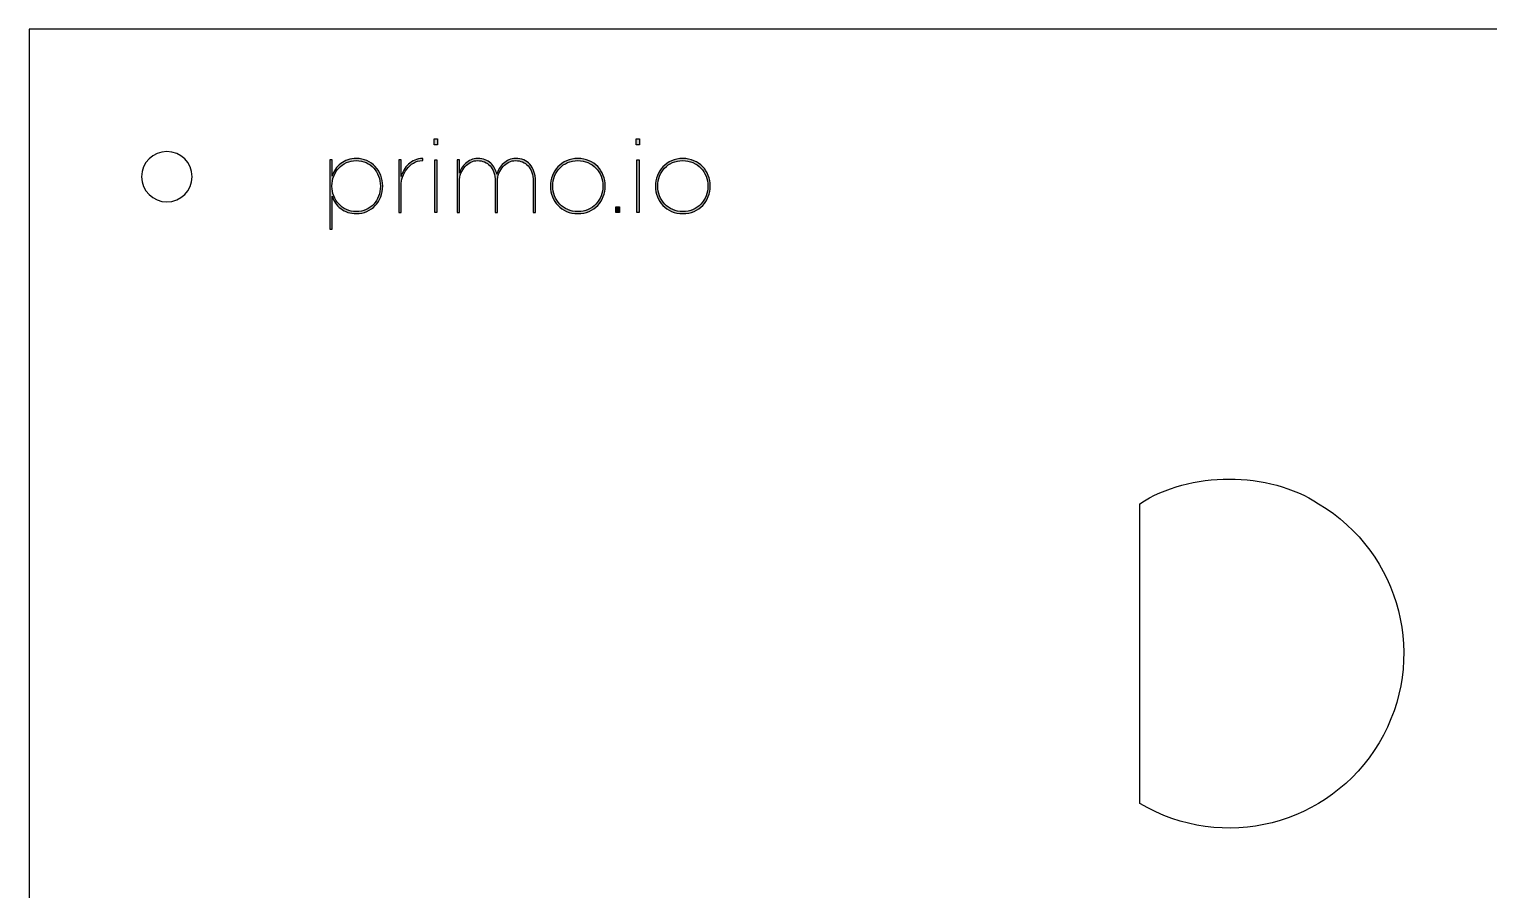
# Model space of a CAD drawing. Extents: x 23 to 691, y -846 to -23.
# Drawn here: x 25.8 to 112.5, y -136.3 to -85.1 of the extents above; entities that cross this region are included whole.
import ezdxf

# ---------------------------------------------------------------- set-up
doc = ezdxf.new("R2010")
doc.units = 0
doc.header["$MEASUREMENT"] = 0
doc.layers.add('CUT', color=7, linetype='CONTINUOUS')
doc.layers.add('ENGRAVE', color=7, linetype='CONTINUOUS')

# ---------------------------------------------------------------- blocks, each defined once
blk = doc.blocks.new('BLOCK_4')
at = {"layer": 'CUT', "color": 5}
blk.add_open_spline([(35.457, -93.852), (35.457, -94.68), (34.786, -95.351), (33.957, -95.351), (33.129, -95.351), (32.457, -94.68), (32.457, -93.852), (32.457, -93.023), (33.129, -92.352), (33.957, -92.352), (34.786, -92.352), (35.457, -93.023), (35.457, -93.852)], degree=3, knots=[0, 0, 0, 0, 1, 1, 1, 2, 2, 2, 3, 3, 3, 4, 4, 4, 4], dxfattribs=at)
blk = doc.blocks.new('BLOCK_3')
at = {"layer": 'CUT', "color": 5}
blk.add_lwpolyline([(355.896, -175.131), (355.896, -85.078), (240.834, -85.078), (240.834, -89.078), (140.833, -89.078), (140.833, -85.078), (25.771, -85.078), (25.771, -175.131), (29.771, -175.131), (29.771, -275.131), (25.771, -275.131), (25.771, -365.184), (140.833, -365.184), (140.833, -361.184), (240.834, -361.184), (240.834, -365.184), (355.896, -365.184), (355.896, -275.131), (351.896, -275.131), (351.896, -175.131), (355.896, -175.131)], dxfattribs=at)
blk.add_open_spline([(91.803, -131.12), (96.725, -134.051), (103.093, -132.438), (106.025, -127.515), (108.957, -122.592), (107.343, -116.224), (102.421, -113.293), (99.48, -111.344), (94.743, -111.344), (91.802, -113.293), (91.802, -113.293), (91.803, -131.12), (91.803, -131.12)], degree=3, knots=[0, 0, 0, 0, 1, 1, 1, 2, 2, 2, 3, 3, 3, 4, 4, 4, 4], dxfattribs=at)
at = {"layer": 'CUT'}
blk.add_blockref('BLOCK_4', (0, 0), dxfattribs=at)
blk = doc.blocks.new('BLOCK_2')
at = {"layer": 'CUT'}
blk.add_blockref('BLOCK_3', (0, 0), dxfattribs=at)
blk = doc.blocks.new('BLOCK_175')
at = {"layer": 'ENGRAVE'}
h = blk.add_hatch(color=7, dxfattribs=at)
h.dxf.hatch_style = 2
h.paths.add_polyline_path([(49.846, -91.591), (50.04, -91.591), (50.04, -91.948), (49.846, -91.948)])
h.paths.add_polyline_path([(49.878, -92.843), (50.009, -92.843), (50.009, -95.972), (49.878, -95.972)])
h = blk.add_hatch(color=7, dxfattribs=at)
h.dxf.hatch_style = 2
h.paths.add_polyline_path([(61.862, -91.591), (62.056, -91.591), (62.056, -91.948), (61.862, -91.948)])
h.paths.add_polyline_path([(61.894, -92.843), (62.025, -92.843), (62.025, -95.972), (61.894, -95.972)])
h = blk.add_hatch(color=7, dxfattribs=at)
h.dxf.hatch_style = 2
edge = h.paths.add_edge_path()
edge.add_spline(control_points=[(43.644, -92.843), (43.644, -92.843), (43.776, -92.843), (43.776, -92.843), (43.776, -92.843), (43.776, -93.813), (43.776, -93.813), (43.822, -93.663), (43.888, -93.524), (43.976, -93.397), (44.063, -93.269), (44.17, -93.159), (44.295, -93.065), (44.42, -92.971), (44.56, -92.898), (44.714, -92.846), (44.869, -92.794), (45.038, -92.768), (45.222, -92.768), (45.446, -92.768), (45.655, -92.811), (45.847, -92.896), (46.039, -92.982), (46.205, -93.098), (46.345, -93.243), (46.485, -93.39), (46.593, -93.563), (46.67, -93.763), (46.747, -93.963), (46.786, -94.176), (46.786, -94.401), (46.786, -94.401), (46.786, -94.414), (46.786, -94.414), (46.786, -94.639), (46.747, -94.852), (46.67, -95.052), (46.593, -95.252), (46.485, -95.426), (46.345, -95.572), (46.205, -95.718), (46.039, -95.833), (45.847, -95.919), (45.655, -96.004), (45.446, -96.047), (45.222, -96.047), (45.038, -96.047), (44.869, -96.021), (44.714, -95.969), (44.56, -95.917), (44.42, -95.844), (44.295, -95.75), (44.17, -95.656), (44.063, -95.546), (43.976, -95.418), (43.888, -95.291), (43.822, -95.152), (43.776, -95.002), (43.776, -95.002), (43.776, -96.973), (43.776, -96.973), (43.776, -96.973), (43.644, -96.973), (43.644, -96.973), (43.644, -96.973), (43.644, -92.843), (43.644, -92.843)], knot_values=[0, 0, 0, 0, 1, 1, 1, 2, 2, 2, 3, 3, 3, 4, 4, 4, 5, 5, 5, 6, 6, 6, 7, 7, 7, 8, 8, 8, 9, 9, 9, 10, 10, 10, 11, 11, 11, 12, 12, 12, 13, 13, 13, 14, 14, 14, 15, 15, 15, 16, 16, 16, 17, 17, 17, 18, 18, 18, 19, 19, 19, 20, 20, 20, 21, 21, 21, 22, 22, 22, 22], degree=3, periodic=1)
edge = h.paths.add_edge_path()
edge.add_spline(control_points=[(45.215, -95.922), (45.428, -95.922), (45.623, -95.884), (45.8, -95.806), (45.978, -95.729), (46.129, -95.623), (46.254, -95.487), (46.379, -95.351), (46.476, -95.192), (46.545, -95.008), (46.614, -94.825), (46.648, -94.629), (46.648, -94.42), (46.648, -94.42), (46.648, -94.408), (46.648, -94.408), (46.648, -94.199), (46.614, -94.003), (46.545, -93.819), (46.476, -93.636), (46.379, -93.475), (46.254, -93.337), (46.129, -93.2), (45.978, -93.091), (45.8, -93.012), (45.623, -92.933), (45.428, -92.893), (45.215, -92.893), (45.002, -92.893), (44.807, -92.934), (44.63, -93.015), (44.453, -93.096), (44.3, -93.206), (44.173, -93.343), (44.046, -93.481), (43.947, -93.641), (43.876, -93.822), (43.805, -94.004), (43.769, -94.197), (43.769, -94.401), (43.769, -94.401), (43.769, -94.414), (43.769, -94.414), (43.769, -94.614), (43.805, -94.806), (43.876, -94.99), (43.947, -95.173), (44.047, -95.334), (44.176, -95.472), (44.305, -95.609), (44.458, -95.719), (44.633, -95.8), (44.808, -95.881), (45.002, -95.922), (45.215, -95.922)], knot_values=[0, 0, 0, 0, 1, 1, 1, 2, 2, 2, 3, 3, 3, 4, 4, 4, 5, 5, 5, 6, 6, 6, 7, 7, 7, 8, 8, 8, 9, 9, 9, 10, 10, 10, 11, 11, 11, 12, 12, 12, 13, 13, 13, 14, 14, 14, 15, 15, 15, 16, 16, 16, 17, 17, 17, 18, 18, 18, 18], degree=3, periodic=1)
h = blk.add_hatch(color=7, dxfattribs=at)
h.dxf.hatch_style = 2
edge = h.paths.add_edge_path()
edge.add_spline(control_points=[(47.744, -92.843), (47.744, -92.843), (47.881, -92.843), (47.881, -92.843), (47.881, -92.843), (47.881, -93.844), (47.881, -93.844), (47.919, -93.715), (47.974, -93.586), (48.047, -93.456), (48.12, -93.327), (48.211, -93.211), (48.319, -93.109), (48.428, -93.007), (48.553, -92.924), (48.695, -92.862), (48.836, -92.799), (48.995, -92.768), (49.17, -92.768), (49.17, -92.768), (49.17, -92.893), (49.17, -92.893), (49.17, -92.893), (49.139, -92.893), (49.139, -92.893), (48.943, -92.893), (48.768, -92.941), (48.613, -93.037), (48.459, -93.133), (48.327, -93.253), (48.219, -93.397), (48.111, -93.541), (48.027, -93.698), (47.969, -93.869), (47.91, -94.04), (47.881, -94.201), (47.881, -94.351), (47.881, -94.351), (47.881, -95.972), (47.881, -95.972), (47.881, -95.972), (47.744, -95.972), (47.744, -95.972), (47.744, -95.972), (47.744, -92.843), (47.744, -92.843)], knot_values=[0, 0, 0, 0, 1, 1, 1, 2, 2, 2, 3, 3, 3, 4, 4, 4, 5, 5, 5, 6, 6, 6, 7, 7, 7, 8, 8, 8, 9, 9, 9, 10, 10, 10, 11, 11, 11, 12, 12, 12, 13, 13, 13, 14, 14, 14, 15, 15, 15, 15], degree=3, periodic=1)
h = blk.add_hatch(color=7, dxfattribs=at)
h.dxf.hatch_style = 2
edge = h.paths.add_edge_path()
edge.add_spline(control_points=[(51.211, -92.843), (51.211, -92.843), (51.348, -92.843), (51.348, -92.843), (51.348, -92.843), (51.348, -93.644), (51.348, -93.644), (51.373, -93.544), (51.417, -93.442), (51.48, -93.337), (51.542, -93.233), (51.62, -93.139), (51.714, -93.056), (51.808, -92.972), (51.916, -92.904), (52.037, -92.849), (52.158, -92.795), (52.289, -92.768), (52.431, -92.768), (52.602, -92.768), (52.752, -92.793), (52.882, -92.843), (53.011, -92.893), (53.121, -92.96), (53.213, -93.043), (53.305, -93.127), (53.38, -93.226), (53.439, -93.341), (53.497, -93.455), (53.541, -93.575), (53.57, -93.7), (53.599, -93.588), (53.648, -93.476), (53.717, -93.366), (53.786, -93.255), (53.868, -93.155), (53.964, -93.065), (54.06, -92.975), (54.17, -92.904), (54.293, -92.849), (54.416, -92.795), (54.548, -92.768), (54.69, -92.768), (54.866, -92.768), (55.025, -92.797), (55.169, -92.855), (55.313, -92.914), (55.436, -92.999), (55.538, -93.112), (55.64, -93.225), (55.721, -93.366), (55.779, -93.535), (55.838, -93.703), (55.867, -93.898), (55.867, -94.12), (55.867, -94.12), (55.867, -95.972), (55.867, -95.972), (55.867, -95.972), (55.729, -95.972), (55.729, -95.972), (55.729, -95.972), (55.729, -94.132), (55.729, -94.132), (55.729, -93.728), (55.631, -93.42), (55.436, -93.209), (55.24, -92.998), (54.989, -92.893), (54.681, -92.893), (54.548, -92.893), (54.416, -92.924), (54.288, -92.987), (54.159, -93.049), (54.044, -93.137), (53.944, -93.25), (53.845, -93.362), (53.764, -93.495), (53.701, -93.647), (53.639, -93.799), (53.608, -93.965), (53.608, -94.145), (53.608, -94.145), (53.608, -95.972), (53.608, -95.972), (53.608, -95.972), (53.47, -95.972), (53.47, -95.972), (53.47, -95.972), (53.47, -94.132), (53.47, -94.132), (53.47, -93.728), (53.372, -93.42), (53.177, -93.209), (52.981, -92.998), (52.729, -92.893), (52.422, -92.893), (52.288, -92.893), (52.157, -92.924), (52.028, -92.987), (51.899, -93.049), (51.785, -93.137), (51.685, -93.25), (51.585, -93.362), (51.504, -93.495), (51.442, -93.647), (51.379, -93.799), (51.348, -93.965), (51.348, -94.145), (51.348, -94.145), (51.348, -95.972), (51.348, -95.972), (51.348, -95.972), (51.211, -95.972), (51.211, -95.972), (51.211, -95.972), (51.211, -92.843), (51.211, -92.843)], knot_values=[0, 0, 0, 0, 1, 1, 1, 2, 2, 2, 3, 3, 3, 4, 4, 4, 5, 5, 5, 6, 6, 6, 7, 7, 7, 8, 8, 8, 9, 9, 9, 10, 10, 10, 11, 11, 11, 12, 12, 12, 13, 13, 13, 14, 14, 14, 15, 15, 15, 16, 16, 16, 17, 17, 17, 18, 18, 18, 19, 19, 19, 20, 20, 20, 21, 21, 21, 22, 22, 22, 23, 23, 23, 24, 24, 24, 25, 25, 25, 26, 26, 26, 27, 27, 27, 28, 28, 28, 29, 29, 29, 30, 30, 30, 31, 31, 31, 32, 32, 32, 33, 33, 33, 34, 34, 34, 35, 35, 35, 36, 36, 36, 37, 37, 37, 38, 38, 38, 39, 39, 39, 39], degree=3, periodic=1)
h = blk.add_hatch(color=7, dxfattribs=at)
h.dxf.hatch_style = 2
edge = h.paths.add_edge_path()
edge.add_spline(control_points=[(58.389, -96.047), (58.143, -96.047), (57.92, -96.003), (57.722, -95.916), (57.524, -95.828), (57.353, -95.71), (57.209, -95.562), (57.065, -95.414), (56.954, -95.242), (56.877, -95.046), (56.8, -94.85), (56.762, -94.641), (56.762, -94.42), (56.762, -94.42), (56.762, -94.408), (56.762, -94.408), (56.762, -94.19), (56.8, -93.983), (56.877, -93.785), (56.954, -93.587), (57.064, -93.412), (57.206, -93.262), (57.348, -93.112), (57.519, -92.992), (57.719, -92.902), (57.919, -92.813), (58.143, -92.768), (58.389, -92.768), (58.631, -92.768), (58.852, -92.812), (59.052, -92.899), (59.253, -92.987), (59.425, -93.105), (59.568, -93.253), (59.712, -93.401), (59.823, -93.574), (59.9, -93.772), (59.977, -93.97), (60.016, -94.178), (60.016, -94.395), (60.016, -94.395), (60.016, -94.408), (60.016, -94.408), (60.016, -94.629), (59.977, -94.838), (59.9, -95.036), (59.823, -95.235), (59.713, -95.409), (59.572, -95.559), (59.43, -95.709), (59.259, -95.828), (59.058, -95.916), (58.858, -96.003), (58.635, -96.047), (58.389, -96.047)], knot_values=[0, 0, 0, 0, 1, 1, 1, 2, 2, 2, 3, 3, 3, 4, 4, 4, 5, 5, 5, 6, 6, 6, 7, 7, 7, 8, 8, 8, 9, 9, 9, 10, 10, 10, 11, 11, 11, 12, 12, 12, 13, 13, 13, 14, 14, 14, 15, 15, 15, 16, 16, 16, 17, 17, 17, 18, 18, 18, 18], degree=3, periodic=1)
edge = h.paths.add_edge_path()
edge.add_spline(control_points=[(58.395, -95.922), (58.616, -95.922), (58.818, -95.883), (58.999, -95.803), (59.18, -95.724), (59.337, -95.615), (59.468, -95.478), (59.6, -95.34), (59.701, -95.179), (59.772, -94.996), (59.843, -94.812), (59.878, -94.618), (59.878, -94.414), (59.878, -94.414), (59.878, -94.401), (59.878, -94.401), (59.878, -94.197), (59.842, -94.003), (59.769, -93.819), (59.696, -93.636), (59.592, -93.475), (59.459, -93.337), (59.326, -93.2), (59.167, -93.091), (58.983, -93.012), (58.8, -92.933), (58.6, -92.893), (58.382, -92.893), (58.161, -92.893), (57.96, -92.933), (57.779, -93.012), (57.597, -93.091), (57.441, -93.2), (57.309, -93.337), (57.178, -93.475), (57.077, -93.636), (57.006, -93.819), (56.935, -94.003), (56.899, -94.197), (56.899, -94.401), (56.899, -94.401), (56.899, -94.414), (56.899, -94.414), (56.899, -94.618), (56.936, -94.812), (57.009, -94.996), (57.082, -95.179), (57.185, -95.34), (57.319, -95.478), (57.452, -95.615), (57.61, -95.724), (57.791, -95.803), (57.973, -95.883), (58.174, -95.922), (58.395, -95.922)], knot_values=[0, 0, 0, 0, 1, 1, 1, 2, 2, 2, 3, 3, 3, 4, 4, 4, 5, 5, 5, 6, 6, 6, 7, 7, 7, 8, 8, 8, 9, 9, 9, 10, 10, 10, 11, 11, 11, 12, 12, 12, 13, 13, 13, 14, 14, 14, 15, 15, 15, 16, 16, 16, 17, 17, 17, 18, 18, 18, 18], degree=3, periodic=1)
h = blk.add_hatch(color=7, dxfattribs=at)
h.dxf.hatch_style = 2
edge = h.paths.add_edge_path()
edge.add_spline(control_points=[(64.628, -96.047), (64.382, -96.047), (64.16, -96.003), (63.962, -95.916), (63.764, -95.828), (63.593, -95.71), (63.449, -95.562), (63.305, -95.414), (63.194, -95.242), (63.117, -95.046), (63.04, -94.85), (63.001, -94.641), (63.001, -94.42), (63.001, -94.42), (63.001, -94.408), (63.001, -94.408), (63.001, -94.19), (63.04, -93.983), (63.117, -93.785), (63.194, -93.587), (63.304, -93.412), (63.446, -93.262), (63.588, -93.112), (63.759, -92.992), (63.959, -92.902), (64.159, -92.813), (64.382, -92.768), (64.628, -92.768), (64.87, -92.768), (65.091, -92.812), (65.292, -92.899), (65.492, -92.987), (65.664, -93.105), (65.808, -93.253), (65.952, -93.401), (66.062, -93.574), (66.14, -93.772), (66.217, -93.97), (66.256, -94.178), (66.256, -94.395), (66.256, -94.395), (66.256, -94.408), (66.256, -94.408), (66.256, -94.629), (66.217, -94.838), (66.14, -95.036), (66.062, -95.235), (65.953, -95.409), (65.811, -95.559), (65.669, -95.709), (65.498, -95.828), (65.298, -95.916), (65.098, -96.003), (64.874, -96.047), (64.628, -96.047)], knot_values=[0, 0, 0, 0, 1, 1, 1, 2, 2, 2, 3, 3, 3, 4, 4, 4, 5, 5, 5, 6, 6, 6, 7, 7, 7, 8, 8, 8, 9, 9, 9, 10, 10, 10, 11, 11, 11, 12, 12, 12, 13, 13, 13, 14, 14, 14, 15, 15, 15, 16, 16, 16, 17, 17, 17, 18, 18, 18, 18], degree=3, periodic=1)
edge = h.paths.add_edge_path()
edge.add_spline(control_points=[(64.635, -95.922), (64.856, -95.922), (65.057, -95.883), (65.239, -95.803), (65.42, -95.724), (65.577, -95.615), (65.708, -95.478), (65.839, -95.34), (65.941, -95.179), (66.011, -94.996), (66.082, -94.812), (66.118, -94.618), (66.118, -94.414), (66.118, -94.414), (66.118, -94.401), (66.118, -94.401), (66.118, -94.197), (66.081, -94.003), (66.009, -93.819), (65.935, -93.636), (65.832, -93.475), (65.698, -93.337), (65.565, -93.2), (65.407, -93.091), (65.223, -93.012), (65.039, -92.933), (64.839, -92.893), (64.622, -92.893), (64.401, -92.893), (64.2, -92.933), (64.018, -93.012), (63.837, -93.091), (63.68, -93.2), (63.549, -93.337), (63.417, -93.475), (63.316, -93.636), (63.245, -93.819), (63.174, -94.003), (63.139, -94.197), (63.139, -94.401), (63.139, -94.401), (63.139, -94.414), (63.139, -94.414), (63.139, -94.618), (63.175, -94.812), (63.249, -94.996), (63.321, -95.179), (63.425, -95.34), (63.558, -95.478), (63.692, -95.615), (63.849, -95.724), (64.031, -95.803), (64.212, -95.883), (64.414, -95.922), (64.635, -95.922)], knot_values=[0, 0, 0, 0, 1, 1, 1, 2, 2, 2, 3, 3, 3, 4, 4, 4, 5, 5, 5, 6, 6, 6, 7, 7, 7, 8, 8, 8, 9, 9, 9, 10, 10, 10, 11, 11, 11, 12, 12, 12, 13, 13, 13, 14, 14, 14, 15, 15, 15, 16, 16, 16, 17, 17, 17, 18, 18, 18, 18], degree=3, periodic=1)
h = blk.add_hatch(color=7, dxfattribs=at)
h.dxf.hatch_style = 2
h.paths.add_polyline_path([(60.648, -95.647), (60.874, -95.647), (60.874, -95.972), (60.648, -95.972)])
for points in [[(49.846, -91.591), (50.04, -91.591), (50.04, -91.948), (49.846, -91.948), (49.846, -91.591)], [(61.862, -91.591), (62.056, -91.591), (62.056, -91.948), (61.862, -91.948), (61.862, -91.591)], [(49.878, -92.843), (50.009, -92.843), (50.009, -95.972), (49.878, -95.972), (49.878, -92.843)], [(61.894, -92.843), (62.025, -92.843), (62.025, -95.972), (61.894, -95.972), (61.894, -92.843)], [(60.648, -95.647), (60.874, -95.647), (60.874, -95.972), (60.648, -95.972), (60.648, -95.647)]]:
    blk.add_lwpolyline(points, dxfattribs=at)
for points, knots in [([(43.644, -92.843), (43.644, -92.843), (43.776, -92.843), (43.776, -92.843), (43.776, -92.843), (43.776, -93.813), (43.776, -93.813), (43.822, -93.663), (43.888, -93.524), (43.976, -93.397), (44.063, -93.269), (44.17, -93.159), (44.295, -93.065), (44.42, -92.971), (44.56, -92.898), (44.714, -92.846), (44.869, -92.794), (45.038, -92.768), (45.222, -92.768), (45.446, -92.768), (45.655, -92.811), (45.847, -92.896), (46.039, -92.982), (46.205, -93.098), (46.345, -93.243), (46.485, -93.39), (46.593, -93.563), (46.67, -93.763), (46.747, -93.963), (46.786, -94.176), (46.786, -94.401), (46.786, -94.401), (46.786, -94.414), (46.786, -94.414), (46.786, -94.639), (46.747, -94.852), (46.67, -95.052), (46.593, -95.252), (46.485, -95.426), (46.345, -95.572), (46.205, -95.718), (46.039, -95.833), (45.847, -95.919), (45.655, -96.004), (45.446, -96.047), (45.222, -96.047), (45.038, -96.047), (44.869, -96.021), (44.714, -95.969), (44.56, -95.917), (44.42, -95.844), (44.295, -95.75), (44.17, -95.656), (44.063, -95.546), (43.976, -95.418), (43.888, -95.291), (43.822, -95.152), (43.776, -95.002), (43.776, -95.002), (43.776, -96.973), (43.776, -96.973), (43.776, -96.973), (43.644, -96.973), (43.644, -96.973), (43.644, -96.973), (43.644, -92.843), (43.644, -92.843)], [0, 0, 0, 0, 1, 1, 1, 2, 2, 2, 3, 3, 3, 4, 4, 4, 5, 5, 5, 6, 6, 6, 7, 7, 7, 8, 8, 8, 9, 9, 9, 10, 10, 10, 11, 11, 11, 12, 12, 12, 13, 13, 13, 14, 14, 14, 15, 15, 15, 16, 16, 16, 17, 17, 17, 18, 18, 18, 19, 19, 19, 20, 20, 20, 21, 21, 21, 22, 22, 22, 22]), ([(47.744, -92.843), (47.744, -92.843), (47.881, -92.843), (47.881, -92.843), (47.881, -92.843), (47.881, -93.844), (47.881, -93.844), (47.919, -93.715), (47.974, -93.586), (48.047, -93.456), (48.12, -93.327), (48.211, -93.211), (48.319, -93.109), (48.428, -93.007), (48.553, -92.924), (48.695, -92.862), (48.836, -92.799), (48.995, -92.768), (49.17, -92.768), (49.17, -92.768), (49.17, -92.893), (49.17, -92.893), (49.17, -92.893), (49.139, -92.893), (49.139, -92.893), (48.943, -92.893), (48.768, -92.941), (48.613, -93.037), (48.459, -93.133), (48.327, -93.253), (48.219, -93.397), (48.111, -93.541), (48.027, -93.698), (47.969, -93.869), (47.91, -94.04), (47.881, -94.201), (47.881, -94.351), (47.881, -94.351), (47.881, -95.972), (47.881, -95.972), (47.881, -95.972), (47.744, -95.972), (47.744, -95.972), (47.744, -95.972), (47.744, -92.843), (47.744, -92.843)], [0, 0, 0, 0, 1, 1, 1, 2, 2, 2, 3, 3, 3, 4, 4, 4, 5, 5, 5, 6, 6, 6, 7, 7, 7, 8, 8, 8, 9, 9, 9, 10, 10, 10, 11, 11, 11, 12, 12, 12, 13, 13, 13, 14, 14, 14, 15, 15, 15, 15]), ([(51.211, -92.843), (51.211, -92.843), (51.348, -92.843), (51.348, -92.843), (51.348, -92.843), (51.348, -93.644), (51.348, -93.644), (51.373, -93.544), (51.417, -93.442), (51.48, -93.337), (51.542, -93.233), (51.62, -93.139), (51.714, -93.056), (51.808, -92.972), (51.916, -92.904), (52.037, -92.849), (52.158, -92.795), (52.289, -92.768), (52.431, -92.768), (52.602, -92.768), (52.752, -92.793), (52.882, -92.843), (53.011, -92.893), (53.121, -92.96), (53.213, -93.043), (53.305, -93.127), (53.38, -93.226), (53.439, -93.341), (53.497, -93.455), (53.541, -93.575), (53.57, -93.7), (53.599, -93.588), (53.648, -93.476), (53.717, -93.366), (53.786, -93.255), (53.868, -93.155), (53.964, -93.065), (54.06, -92.975), (54.17, -92.904), (54.293, -92.849), (54.416, -92.795), (54.548, -92.768), (54.69, -92.768), (54.866, -92.768), (55.025, -92.797), (55.169, -92.855), (55.313, -92.914), (55.436, -92.999), (55.538, -93.112), (55.64, -93.225), (55.721, -93.366), (55.779, -93.535), (55.838, -93.703), (55.867, -93.898), (55.867, -94.12), (55.867, -94.12), (55.867, -95.972), (55.867, -95.972), (55.867, -95.972), (55.729, -95.972), (55.729, -95.972), (55.729, -95.972), (55.729, -94.132), (55.729, -94.132), (55.729, -93.728), (55.631, -93.42), (55.436, -93.209), (55.24, -92.998), (54.989, -92.893), (54.681, -92.893), (54.548, -92.893), (54.416, -92.924), (54.288, -92.987), (54.159, -93.049), (54.044, -93.137), (53.944, -93.25), (53.845, -93.362), (53.764, -93.495), (53.701, -93.647), (53.639, -93.799), (53.608, -93.965), (53.608, -94.145), (53.608, -94.145), (53.608, -95.972), (53.608, -95.972), (53.608, -95.972), (53.47, -95.972), (53.47, -95.972), (53.47, -95.972), (53.47, -94.132), (53.47, -94.132), (53.47, -93.728), (53.372, -93.42), (53.177, -93.209), (52.981, -92.998), (52.729, -92.893), (52.422, -92.893), (52.288, -92.893), (52.157, -92.924), (52.028, -92.987), (51.899, -93.049), (51.785, -93.137), (51.685, -93.25), (51.585, -93.362), (51.504, -93.495), (51.442, -93.647), (51.379, -93.799), (51.348, -93.965), (51.348, -94.145), (51.348, -94.145), (51.348, -95.972), (51.348, -95.972), (51.348, -95.972), (51.211, -95.972), (51.211, -95.972), (51.211, -95.972), (51.211, -92.843), (51.211, -92.843)], [0, 0, 0, 0, 1, 1, 1, 2, 2, 2, 3, 3, 3, 4, 4, 4, 5, 5, 5, 6, 6, 6, 7, 7, 7, 8, 8, 8, 9, 9, 9, 10, 10, 10, 11, 11, 11, 12, 12, 12, 13, 13, 13, 14, 14, 14, 15, 15, 15, 16, 16, 16, 17, 17, 17, 18, 18, 18, 19, 19, 19, 20, 20, 20, 21, 21, 21, 22, 22, 22, 23, 23, 23, 24, 24, 24, 25, 25, 25, 26, 26, 26, 27, 27, 27, 28, 28, 28, 29, 29, 29, 30, 30, 30, 31, 31, 31, 32, 32, 32, 33, 33, 33, 34, 34, 34, 35, 35, 35, 36, 36, 36, 37, 37, 37, 38, 38, 38, 39, 39, 39, 39]), ([(58.389, -96.047), (58.143, -96.047), (57.92, -96.003), (57.722, -95.916), (57.524, -95.828), (57.353, -95.71), (57.209, -95.562), (57.065, -95.414), (56.954, -95.242), (56.877, -95.046), (56.8, -94.85), (56.762, -94.641), (56.762, -94.42), (56.762, -94.42), (56.762, -94.408), (56.762, -94.408), (56.762, -94.19), (56.8, -93.983), (56.877, -93.785), (56.954, -93.587), (57.064, -93.412), (57.206, -93.262), (57.348, -93.112), (57.519, -92.992), (57.719, -92.902), (57.919, -92.813), (58.143, -92.768), (58.389, -92.768), (58.631, -92.768), (58.852, -92.812), (59.052, -92.899), (59.253, -92.987), (59.425, -93.105), (59.568, -93.253), (59.712, -93.401), (59.823, -93.574), (59.9, -93.772), (59.977, -93.97), (60.016, -94.178), (60.016, -94.395), (60.016, -94.395), (60.016, -94.408), (60.016, -94.408), (60.016, -94.629), (59.977, -94.838), (59.9, -95.036), (59.823, -95.235), (59.713, -95.409), (59.572, -95.559), (59.43, -95.709), (59.259, -95.828), (59.058, -95.916), (58.858, -96.003), (58.635, -96.047), (58.389, -96.047)], [0, 0, 0, 0, 1, 1, 1, 2, 2, 2, 3, 3, 3, 4, 4, 4, 5, 5, 5, 6, 6, 6, 7, 7, 7, 8, 8, 8, 9, 9, 9, 10, 10, 10, 11, 11, 11, 12, 12, 12, 13, 13, 13, 14, 14, 14, 15, 15, 15, 16, 16, 16, 17, 17, 17, 18, 18, 18, 18]), ([(64.628, -96.047), (64.382, -96.047), (64.16, -96.003), (63.962, -95.916), (63.764, -95.828), (63.593, -95.71), (63.449, -95.562), (63.305, -95.414), (63.194, -95.242), (63.117, -95.046), (63.04, -94.85), (63.001, -94.641), (63.001, -94.42), (63.001, -94.42), (63.001, -94.408), (63.001, -94.408), (63.001, -94.19), (63.04, -93.983), (63.117, -93.785), (63.194, -93.587), (63.304, -93.412), (63.446, -93.262), (63.588, -93.112), (63.759, -92.992), (63.959, -92.902), (64.159, -92.813), (64.382, -92.768), (64.628, -92.768), (64.87, -92.768), (65.091, -92.812), (65.292, -92.899), (65.492, -92.987), (65.664, -93.105), (65.808, -93.253), (65.952, -93.401), (66.062, -93.574), (66.14, -93.772), (66.217, -93.97), (66.256, -94.178), (66.256, -94.395), (66.256, -94.395), (66.256, -94.408), (66.256, -94.408), (66.256, -94.629), (66.217, -94.838), (66.14, -95.036), (66.062, -95.235), (65.953, -95.409), (65.811, -95.559), (65.669, -95.709), (65.498, -95.828), (65.298, -95.916), (65.098, -96.003), (64.874, -96.047), (64.628, -96.047)], [0, 0, 0, 0, 1, 1, 1, 2, 2, 2, 3, 3, 3, 4, 4, 4, 5, 5, 5, 6, 6, 6, 7, 7, 7, 8, 8, 8, 9, 9, 9, 10, 10, 10, 11, 11, 11, 12, 12, 12, 13, 13, 13, 14, 14, 14, 15, 15, 15, 16, 16, 16, 17, 17, 17, 18, 18, 18, 18]), ([(45.215, -95.922), (45.428, -95.922), (45.623, -95.884), (45.8, -95.806), (45.978, -95.729), (46.129, -95.623), (46.254, -95.487), (46.379, -95.351), (46.476, -95.192), (46.545, -95.008), (46.614, -94.825), (46.648, -94.629), (46.648, -94.42), (46.648, -94.42), (46.648, -94.408), (46.648, -94.408), (46.648, -94.199), (46.614, -94.003), (46.545, -93.819), (46.476, -93.636), (46.379, -93.475), (46.254, -93.337), (46.129, -93.2), (45.978, -93.091), (45.8, -93.012), (45.623, -92.933), (45.428, -92.893), (45.215, -92.893), (45.002, -92.893), (44.807, -92.934), (44.63, -93.015), (44.453, -93.096), (44.3, -93.206), (44.173, -93.343), (44.046, -93.481), (43.947, -93.641), (43.876, -93.822), (43.805, -94.004), (43.769, -94.197), (43.769, -94.401), (43.769, -94.401), (43.769, -94.414), (43.769, -94.414), (43.769, -94.614), (43.805, -94.806), (43.876, -94.99), (43.947, -95.173), (44.047, -95.334), (44.176, -95.472), (44.305, -95.609), (44.458, -95.719), (44.633, -95.8), (44.808, -95.881), (45.002, -95.922), (45.215, -95.922)], [0, 0, 0, 0, 1, 1, 1, 2, 2, 2, 3, 3, 3, 4, 4, 4, 5, 5, 5, 6, 6, 6, 7, 7, 7, 8, 8, 8, 9, 9, 9, 10, 10, 10, 11, 11, 11, 12, 12, 12, 13, 13, 13, 14, 14, 14, 15, 15, 15, 16, 16, 16, 17, 17, 17, 18, 18, 18, 18]), ([(58.395, -95.922), (58.616, -95.922), (58.818, -95.883), (58.999, -95.803), (59.18, -95.724), (59.337, -95.615), (59.468, -95.478), (59.6, -95.34), (59.701, -95.179), (59.772, -94.996), (59.843, -94.812), (59.878, -94.618), (59.878, -94.414), (59.878, -94.414), (59.878, -94.401), (59.878, -94.401), (59.878, -94.197), (59.842, -94.003), (59.769, -93.819), (59.696, -93.636), (59.592, -93.475), (59.459, -93.337), (59.326, -93.2), (59.167, -93.091), (58.983, -93.012), (58.8, -92.933), (58.6, -92.893), (58.382, -92.893), (58.161, -92.893), (57.96, -92.933), (57.779, -93.012), (57.597, -93.091), (57.441, -93.2), (57.309, -93.337), (57.178, -93.475), (57.077, -93.636), (57.006, -93.819), (56.935, -94.003), (56.899, -94.197), (56.899, -94.401), (56.899, -94.401), (56.899, -94.414), (56.899, -94.414), (56.899, -94.618), (56.936, -94.812), (57.009, -94.996), (57.082, -95.179), (57.185, -95.34), (57.319, -95.478), (57.452, -95.615), (57.61, -95.724), (57.791, -95.803), (57.973, -95.883), (58.174, -95.922), (58.395, -95.922)], [0, 0, 0, 0, 1, 1, 1, 2, 2, 2, 3, 3, 3, 4, 4, 4, 5, 5, 5, 6, 6, 6, 7, 7, 7, 8, 8, 8, 9, 9, 9, 10, 10, 10, 11, 11, 11, 12, 12, 12, 13, 13, 13, 14, 14, 14, 15, 15, 15, 16, 16, 16, 17, 17, 17, 18, 18, 18, 18]), ([(64.635, -95.922), (64.856, -95.922), (65.057, -95.883), (65.239, -95.803), (65.42, -95.724), (65.577, -95.615), (65.708, -95.478), (65.839, -95.34), (65.941, -95.179), (66.011, -94.996), (66.082, -94.812), (66.118, -94.618), (66.118, -94.414), (66.118, -94.414), (66.118, -94.401), (66.118, -94.401), (66.118, -94.197), (66.081, -94.003), (66.009, -93.819), (65.935, -93.636), (65.832, -93.475), (65.698, -93.337), (65.565, -93.2), (65.407, -93.091), (65.223, -93.012), (65.039, -92.933), (64.839, -92.893), (64.622, -92.893), (64.401, -92.893), (64.2, -92.933), (64.018, -93.012), (63.837, -93.091), (63.68, -93.2), (63.549, -93.337), (63.417, -93.475), (63.316, -93.636), (63.245, -93.819), (63.174, -94.003), (63.139, -94.197), (63.139, -94.401), (63.139, -94.401), (63.139, -94.414), (63.139, -94.414), (63.139, -94.618), (63.175, -94.812), (63.249, -94.996), (63.321, -95.179), (63.425, -95.34), (63.558, -95.478), (63.692, -95.615), (63.849, -95.724), (64.031, -95.803), (64.212, -95.883), (64.414, -95.922), (64.635, -95.922)], [0, 0, 0, 0, 1, 1, 1, 2, 2, 2, 3, 3, 3, 4, 4, 4, 5, 5, 5, 6, 6, 6, 7, 7, 7, 8, 8, 8, 9, 9, 9, 10, 10, 10, 11, 11, 11, 12, 12, 12, 13, 13, 13, 14, 14, 14, 15, 15, 15, 16, 16, 16, 17, 17, 17, 18, 18, 18, 18])]:
    blk.add_open_spline(points, degree=3, knots=knots, dxfattribs=at)

msp = doc.modelspace()

# ---------------------------------------------------------------- block references
at = {"layer": 'CUT'}
msp.add_blockref('BLOCK_2', (0, 0), dxfattribs=at)
at = {"layer": 'ENGRAVE'}
msp.add_blockref('BLOCK_175', (0, 0), dxfattribs=at)

doc.saveas('drawing.dxf')
